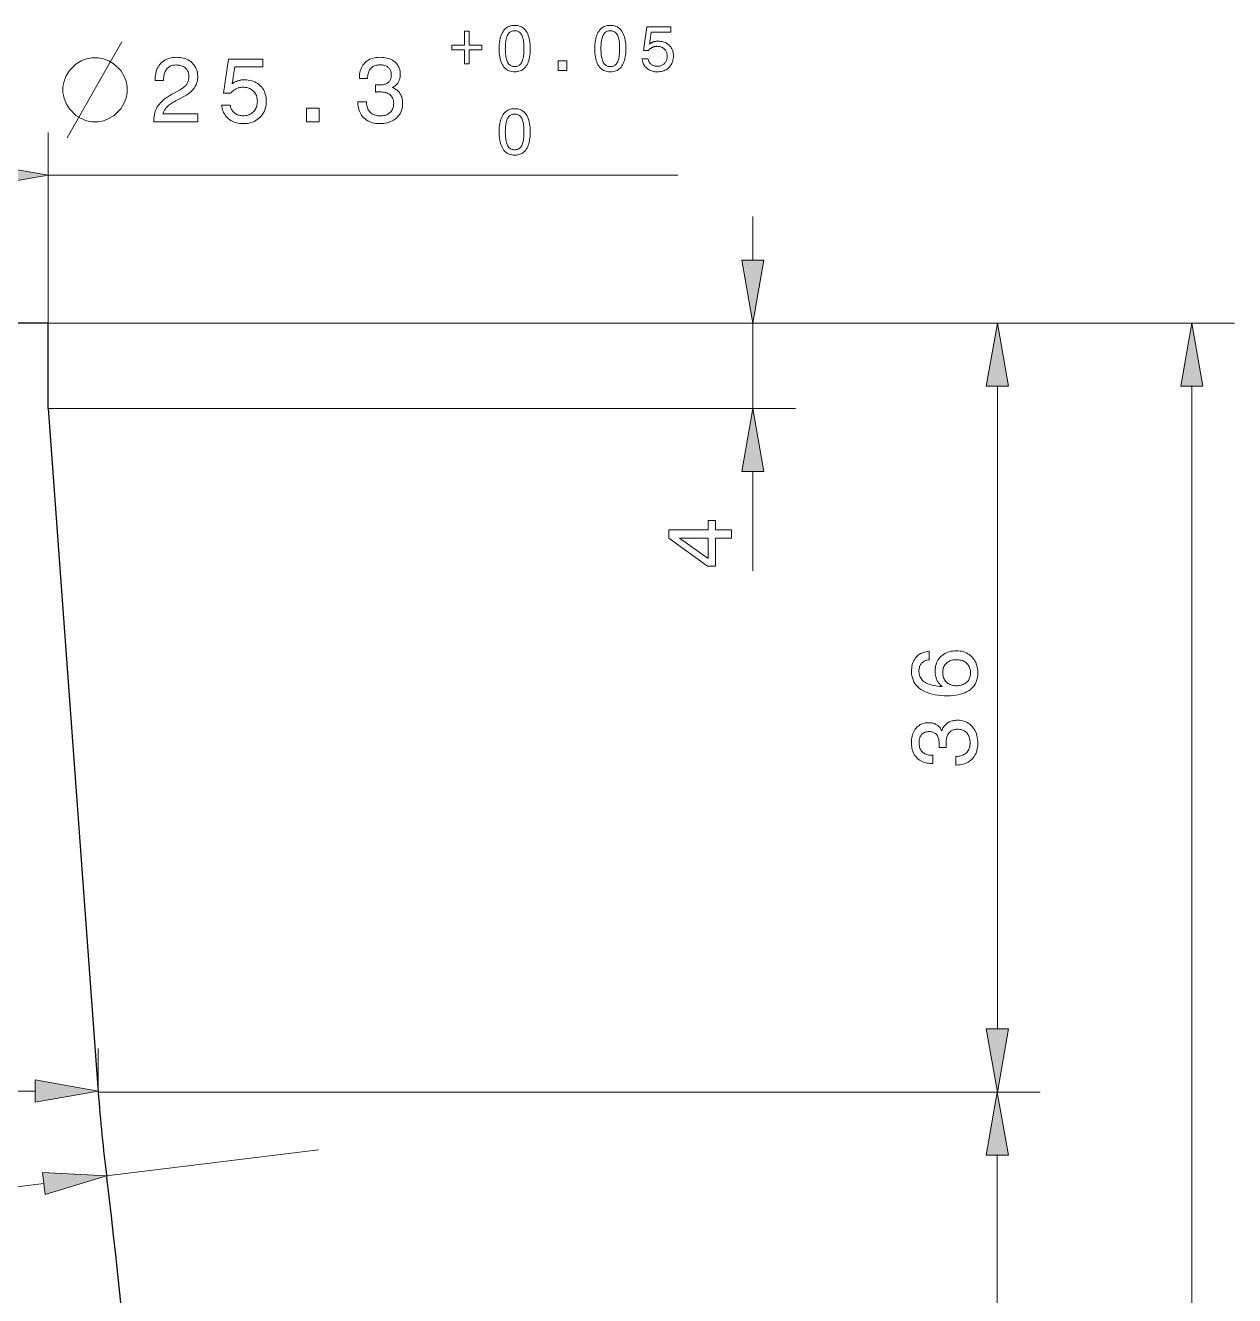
# Model space of a CAD drawing. Extents: x 0 to 297, y 0 to 420.
# Drawn here: x 157.2 to 213.8, y 284.3 to 343.8 of the extents above; entities that cross this region are included whole.
import ezdxf

# ---------------------------------------------------------------- set-up
doc = ezdxf.new("R2010")
doc.units = 0

msp = doc.modelspace()

# ---------------------------------------------------------------- linework, layer by layer
at = {"color": 7, "lineweight": 13, "ltscale": 0.223165}
msp.add_line((158.25, 329.858), (158.25, 338.785), dxfattribs=at)
at = {"color": 7, "lineweight": 13}
for p, q in [((158.25, 336.785), (187.725, 336.785)), ((158.25, 329.858), (204.69, 329.858)), ((158.25, 329.858), (193.245, 329.858)), ((158.25, 329.858), (213.797, 329.858)), ((202.69, 296.812), (202.69, 326.904)), ((211.797, 151.112), (211.797, 326.904)), ((158.25, 325.858), (193.245, 325.858)), ((133.555, 293.901), (157.646, 293.901)), ((160.6, 293.858), (204.685, 293.858)), ((160.6, 293.858), (204.69, 293.858)), ((202.685, 263.812), (202.685, 290.904))]:
    msp.add_line(p, q, dxfattribs=at)
at = {"color": 7, "lineweight": 13, "ltscale": 0.05114}
msp.add_line((191.245, 332.812), (191.245, 334.858), dxfattribs=at)
at = {"color": 7, "lineweight": 30}
for p, q in [((158.25, 329.858), (132.95, 329.858)), ((158.25, 325.858), (160.6, 293.858))]:
    msp.add_line(p, q, dxfattribs=at)
at = {"color": 7, "lineweight": 30, "ltscale": 0.1}
msp.add_line((158.25, 325.858), (158.25, 329.858), dxfattribs=at)
at = {"color": 7, "lineweight": 13, "ltscale": 0.1}
msp.add_line((191.245, 325.858), (191.245, 329.858), dxfattribs=at)
at = {"color": 7, "lineweight": 13, "ltscale": 0.116125}
msp.add_line((191.245, 318.259), (191.245, 322.904), dxfattribs=at)
at = {"color": 7, "lineweight": 13, "ltscale": 0.051085}
msp.add_line((160.6, 293.858), (160.6, 295.901), dxfattribs=at)
at = {"color": 7, "lineweight": 13, "ltscale": 0.25}
msp.add_line((170.911, 291.159), (160.986, 289.937), dxfattribs=at)
at = {"color": 7, "lineweight": 13, "ltscale": 0.301139}
msp.add_line((158.053, 289.576), (146.098, 288.103), dxfattribs=at)
at = {"color": 7, "lineweight": 13}
for points in [[(179.367, 342.709), (179.369, 342.813), (179.374, 342.912), (179.384, 343.006), (179.397, 343.094), (179.413, 343.178), (179.434, 343.256), (179.458, 343.33), (179.486, 343.398), (179.518, 343.462), (179.553, 343.52), (179.592, 343.573), (179.634, 343.62), (179.68, 343.662), (179.729, 343.698), (179.781, 343.728), (179.837, 343.753), (179.896, 343.773), (179.959, 343.787), (180.025, 343.795), (180.094, 343.798), (180.164, 343.795), (180.231, 343.787), (180.294, 343.773), (180.353, 343.754), (180.409, 343.729), (180.462, 343.699), (180.511, 343.663), (180.556, 343.621), (180.598, 343.574), (180.637, 343.522), (180.672, 343.464), (180.703, 343.401), (180.731, 343.333), (180.754, 343.259), (180.775, 343.181), (180.791, 343.097), (180.804, 343.008), (180.813, 342.913), (180.819, 342.814), (180.821, 342.709), (180.819, 342.604), (180.813, 342.505), (180.804, 342.411), (180.791, 342.322), (180.775, 342.238), (180.754, 342.16), (180.731, 342.087), (180.703, 342.019), (180.672, 341.956), (180.637, 341.899), (180.598, 341.846), (180.556, 341.8), (180.511, 341.759), (180.462, 341.723), (180.409, 341.693), (180.353, 341.668), (180.294, 341.649), (180.231, 341.635), (180.164, 341.627), (180.094, 341.624), (180.025, 341.627), (179.959, 341.635), (179.896, 341.649), (179.837, 341.668), (179.781, 341.693), (179.729, 341.723), (179.68, 341.759), (179.634, 341.801), (179.592, 341.848), (179.553, 341.9), (179.518, 341.958), (179.486, 342.021), (179.458, 342.089), (179.434, 342.162), (179.413, 342.24), (179.397, 342.324), (179.384, 342.412), (179.374, 342.506), (179.369, 342.605)], [(183.844, 342.709), (183.846, 342.813), (183.852, 342.912), (183.861, 343.006), (183.874, 343.094), (183.891, 343.178), (183.911, 343.256), (183.935, 343.33), (183.963, 343.398), (183.995, 343.462), (184.03, 343.52), (184.069, 343.573), (184.111, 343.62), (184.157, 343.662), (184.206, 343.698), (184.259, 343.728), (184.315, 343.753), (184.374, 343.773), (184.436, 343.787), (184.502, 343.795), (184.572, 343.798), (184.642, 343.795), (184.708, 343.787), (184.771, 343.773), (184.831, 343.754), (184.887, 343.729), (184.939, 343.699), (184.988, 343.663), (185.034, 343.621), (185.076, 343.574), (185.114, 343.522), (185.149, 343.464), (185.18, 343.401), (185.208, 343.333), (185.232, 343.259), (185.252, 343.181), (185.269, 343.097), (185.281, 343.008), (185.291, 342.913), (185.296, 342.814), (185.298, 342.709), (185.296, 342.604), (185.291, 342.505), (185.281, 342.411), (185.269, 342.322), (185.252, 342.238), (185.232, 342.16), (185.208, 342.087), (185.18, 342.019), (185.149, 341.956), (185.114, 341.899), (185.076, 341.846), (185.034, 341.8), (184.988, 341.759), (184.939, 341.723), (184.887, 341.693), (184.831, 341.668), (184.771, 341.649), (184.708, 341.635), (184.642, 341.627), (184.572, 341.624), (184.502, 341.627), (184.436, 341.635), (184.374, 341.649), (184.315, 341.668), (184.259, 341.693), (184.206, 341.723), (184.157, 341.759), (184.111, 341.801), (184.069, 341.848), (184.03, 341.9), (183.995, 341.958), (183.963, 342.021), (183.935, 342.089), (183.911, 342.162), (183.891, 342.24), (183.874, 342.324), (183.861, 342.412), (183.852, 342.506), (183.846, 342.605)], [(177.751, 343.522), (177.962, 343.522), (177.962, 342.867), (178.558, 342.867), (178.558, 342.657), (177.962, 342.657), (177.962, 342.002), (177.751, 342.002), (177.751, 342.657), (177.152, 342.657), (177.152, 342.867), (177.751, 342.867)], [(179.656, 342.709), (179.657, 342.624), (179.66, 342.545), (179.666, 342.469), (179.673, 342.399), (179.683, 342.333), (179.694, 342.272), (179.708, 342.215), (179.724, 342.163), (179.742, 342.116), (179.762, 342.073), (179.785, 342.035), (179.81, 342.001), (179.837, 341.971), (179.867, 341.945), (179.899, 341.922), (179.933, 341.904), (179.97, 341.89), (180.009, 341.88), (180.051, 341.874), (180.094, 341.872), (180.139, 341.874), (180.18, 341.88), (180.22, 341.89), (180.257, 341.904), (180.291, 341.922), (180.323, 341.944), (180.352, 341.97), (180.379, 342), (180.404, 342.033), (180.426, 342.071), (180.446, 342.114), (180.463, 342.161), (180.479, 342.212), (180.492, 342.269), (180.504, 342.33), (180.513, 342.396), (180.52, 342.467), (180.526, 342.543), (180.529, 342.624), (180.53, 342.709), (180.529, 342.794), (180.526, 342.875), (180.52, 342.951), (180.513, 343.022), (180.504, 343.088), (180.492, 343.15), (180.479, 343.207), (180.463, 343.258), (180.446, 343.306), (180.426, 343.348), (180.404, 343.386), (180.379, 343.42), (180.352, 343.449), (180.323, 343.475), (180.291, 343.497), (180.257, 343.515), (180.22, 343.529), (180.18, 343.539), (180.139, 343.545), (180.094, 343.547), (180.051, 343.545), (180.009, 343.539), (179.97, 343.529), (179.933, 343.515), (179.899, 343.497), (179.867, 343.475), (179.837, 343.448), (179.81, 343.418), (179.785, 343.384), (179.762, 343.346), (179.742, 343.303), (179.724, 343.256), (179.708, 343.204), (179.694, 343.147), (179.683, 343.086), (179.673, 343.02), (179.666, 342.949), (179.66, 342.874), (179.657, 342.794)], [(184.134, 342.709), (184.135, 342.624), (184.138, 342.545), (184.143, 342.469), (184.151, 342.399), (184.16, 342.333), (184.172, 342.272), (184.186, 342.215), (184.202, 342.163), (184.22, 342.116), (184.24, 342.073), (184.262, 342.035), (184.287, 342.001), (184.314, 341.971), (184.344, 341.945), (184.376, 341.922), (184.41, 341.904), (184.447, 341.89), (184.486, 341.88), (184.528, 341.874), (184.572, 341.872), (184.616, 341.874), (184.658, 341.88), (184.697, 341.89), (184.734, 341.904), (184.768, 341.922), (184.8, 341.944), (184.83, 341.97), (184.857, 342), (184.881, 342.033), (184.903, 342.071), (184.923, 342.114), (184.941, 342.161), (184.956, 342.212), (184.97, 342.269), (184.981, 342.33), (184.991, 342.396), (184.998, 342.467), (185.003, 342.543), (185.006, 342.624), (185.007, 342.709), (185.006, 342.794), (185.003, 342.875), (184.998, 342.951), (184.991, 343.022), (184.981, 343.088), (184.97, 343.15), (184.956, 343.207), (184.941, 343.258), (184.923, 343.306), (184.903, 343.348), (184.881, 343.386), (184.857, 343.42), (184.83, 343.449), (184.8, 343.475), (184.768, 343.497), (184.734, 343.515), (184.697, 343.529), (184.658, 343.539), (184.616, 343.545), (184.572, 343.547), (184.528, 343.545), (184.486, 343.539), (184.447, 343.529), (184.41, 343.515), (184.376, 343.497), (184.344, 343.475), (184.314, 343.448), (184.287, 343.418), (184.262, 343.384), (184.24, 343.346), (184.22, 343.303), (184.202, 343.256), (184.186, 343.204), (184.172, 343.147), (184.16, 343.086), (184.151, 343.02), (184.143, 342.949), (184.138, 342.874), (184.135, 342.794)], [(186.062, 342.232), (186.343, 342.232), (186.349, 342.2), (186.356, 342.169), (186.366, 342.14), (186.377, 342.113), (186.389, 342.086), (186.404, 342.061), (186.42, 342.038), (186.438, 342.016), (186.458, 341.995), (186.479, 341.976), (186.502, 341.959), (186.526, 341.943), (186.552, 341.929), (186.578, 341.917), (186.606, 341.907), (186.635, 341.899), (186.665, 341.892), (186.697, 341.888), (186.729, 341.885), (186.763, 341.884), (186.805, 341.885), (186.845, 341.889), (186.883, 341.895), (186.919, 341.904), (186.954, 341.916), (186.987, 341.93), (187.018, 341.947), (187.048, 341.966), (187.076, 341.988), (187.103, 342.012), (187.127, 342.039), (187.149, 342.067), (187.168, 342.097), (187.185, 342.128), (187.199, 342.161), (187.211, 342.196), (187.22, 342.232), (187.226, 342.27), (187.23, 342.309), (187.231, 342.35), (187.23, 342.392), (187.226, 342.432), (187.22, 342.471), (187.211, 342.507), (187.2, 342.542), (187.186, 342.576), (187.169, 342.607), (187.15, 342.637), (187.128, 342.665), (187.104, 342.691), (187.078, 342.715), (187.05, 342.737), (187.02, 342.756), (186.989, 342.772), (186.956, 342.786), (186.921, 342.798), (186.884, 342.807), (186.846, 342.813), (186.805, 342.817), (186.763, 342.818), (186.739, 342.818), (186.715, 342.816), (186.692, 342.814), (186.669, 342.81), (186.646, 342.806), (186.624, 342.8), (186.602, 342.794), (186.581, 342.787), (186.56, 342.779), (186.54, 342.769), (186.52, 342.759), (186.5, 342.748), (186.482, 342.736), (186.463, 342.723), (186.445, 342.709), (186.428, 342.694), (186.411, 342.678), (186.395, 342.661), (186.379, 342.643), (186.363, 342.625), (186.123, 342.625), (186.288, 343.737), (187.41, 343.737), (187.41, 343.489), (186.49, 343.489), (186.406, 342.924), (186.422, 342.937), (186.437, 342.95), (186.454, 342.961), (186.471, 342.972), (186.488, 342.983), (186.506, 342.993), (186.525, 343.002), (186.544, 343.01), (186.564, 343.018), (186.584, 343.025), (186.605, 343.032), (186.626, 343.038), (186.647, 343.043), (186.669, 343.048), (186.691, 343.051), (186.714, 343.055), (186.737, 343.057), (186.76, 343.059), (186.784, 343.06), (186.808, 343.06), (186.871, 343.058), (186.932, 343.052), (186.99, 343.043), (187.046, 343.029), (187.099, 343.012), (187.15, 342.991), (187.198, 342.966), (187.244, 342.937), (187.287, 342.905), (187.328, 342.868), (187.365, 342.829), (187.399, 342.787), (187.428, 342.742), (187.454, 342.696), (187.476, 342.646), (187.493, 342.595), (187.507, 342.541), (187.517, 342.485), (187.523, 342.426), (187.525, 342.365), (187.523, 342.3), (187.517, 342.238), (187.506, 342.178), (187.492, 342.121), (187.473, 342.066), (187.45, 342.013), (187.423, 341.964), (187.391, 341.916), (187.356, 341.872), (187.316, 341.829), (187.273, 341.79), (187.228, 341.755), (187.179, 341.725), (187.129, 341.698), (187.076, 341.675), (187.02, 341.657), (186.962, 341.643), (186.901, 341.632), (186.838, 341.626), (186.772, 341.624), (186.714, 341.626), (186.658, 341.631), (186.603, 341.639), (186.551, 341.651), (186.501, 341.666), (186.453, 341.684), (186.407, 341.706), (186.362, 341.731), (186.32, 341.76), (186.28, 341.792), (186.243, 341.826), (186.209, 341.863), (186.178, 341.902), (186.151, 341.943), (186.128, 341.986), (186.108, 342.031), (186.091, 342.078), (186.078, 342.127), (186.069, 342.179)], [(160.599, 342.285), (160.299, 342.285), (160.049, 342.235), (159.799, 342.135), (159.549, 341.985), (159.249, 341.685), (159.099, 341.435), (158.999, 341.185), (158.949, 340.935), (158.949, 340.635), (158.999, 340.385), (159.099, 340.135), (159.249, 339.885), (159.549, 339.585), (159.799, 339.435), (160.049, 339.335), (160.299, 339.285), (160.599, 339.285), (160.849, 339.335), (161.099, 339.435), (161.349, 339.585), (161.649, 339.885), (161.799, 340.135), (161.899, 340.385), (161.949, 340.635), (161.949, 340.935), (161.899, 341.185), (161.799, 341.435), (161.649, 341.685), (161.349, 341.985), (161.099, 342.135), (160.849, 342.235)], [(163.196, 339.285), (163.196, 339.297), (163.198, 339.385), (163.204, 339.469), (163.214, 339.551), (163.229, 339.63), (163.247, 339.705), (163.27, 339.778), (163.297, 339.848), (163.328, 339.915), (163.363, 339.979), (163.402, 340.04), (163.447, 340.1), (163.498, 340.16), (163.556, 340.219), (163.621, 340.278), (163.692, 340.337), (163.77, 340.397), (163.855, 340.455), (163.946, 340.514), (164.044, 340.573), (164.149, 340.632), (164.404, 340.771), (164.448, 340.796), (164.491, 340.822), (164.53, 340.848), (164.568, 340.875), (164.602, 340.903), (164.635, 340.931), (164.664, 340.96), (164.692, 340.99), (164.716, 341.02), (164.739, 341.05), (164.759, 341.082), (164.777, 341.114), (164.793, 341.148), (164.806, 341.183), (164.818, 341.219), (164.827, 341.256), (164.835, 341.294), (164.84, 341.333), (164.843, 341.373), (164.844, 341.414), (164.843, 341.461), (164.838, 341.506), (164.83, 341.549), (164.818, 341.59), (164.803, 341.629), (164.785, 341.667), (164.764, 341.703), (164.74, 341.736), (164.712, 341.768), (164.681, 341.799), (164.647, 341.827), (164.611, 341.851), (164.573, 341.873), (164.532, 341.892), (164.49, 341.909), (164.445, 341.922), (164.398, 341.932), (164.349, 341.939), (164.297, 341.944), (164.243, 341.945), (164.19, 341.943), (164.139, 341.938), (164.091, 341.929), (164.044, 341.916), (164, 341.899), (163.958, 341.878), (163.919, 341.854), (163.882, 341.826), (163.847, 341.795), (163.814, 341.76), (163.785, 341.721), (163.758, 341.68), (163.734, 341.636), (163.714, 341.589), (163.697, 341.539), (163.682, 341.487), (163.671, 341.432), (163.664, 341.374), (163.659, 341.313), (163.657, 341.25), (163.657, 341.214), (163.265, 341.214), (163.265, 341.275), (163.268, 341.368), (163.276, 341.457), (163.289, 341.542), (163.308, 341.623), (163.333, 341.7), (163.362, 341.773), (163.397, 341.842), (163.438, 341.908), (163.484, 341.969), (163.535, 342.026), (163.591, 342.079), (163.651, 342.126), (163.714, 342.168), (163.782, 342.204), (163.853, 342.234), (163.928, 342.259), (164.007, 342.279), (164.09, 342.293), (164.176, 342.301), (164.267, 342.304), (164.353, 342.301), (164.437, 342.294), (164.517, 342.281), (164.594, 342.264), (164.667, 342.242), (164.737, 342.215), (164.803, 342.183), (164.866, 342.146), (164.926, 342.104), (164.982, 342.057), (165.034, 342.006), (165.081, 341.952), (165.122, 341.895), (165.157, 341.835), (165.187, 341.772), (165.212, 341.706), (165.231, 341.636), (165.244, 341.564), (165.253, 341.488), (165.255, 341.41), (165.254, 341.349), (165.249, 341.289), (165.241, 341.231), (165.23, 341.174), (165.215, 341.119), (165.198, 341.066), (165.177, 341.014), (165.153, 340.963), (165.126, 340.914), (165.095, 340.867), (165.061, 340.821), (165.024, 340.776), (164.984, 340.733), (164.94, 340.69), (164.893, 340.649), (164.842, 340.61), (164.788, 340.571), (164.731, 340.534), (164.67, 340.498), (164.606, 340.463), (164.353, 340.335), (164.283, 340.297), (164.217, 340.261), (164.155, 340.225), (164.097, 340.19), (164.043, 340.156), (163.994, 340.122), (163.948, 340.089), (163.906, 340.057), (163.869, 340.026), (163.835, 339.995), (163.805, 339.964), (163.777, 339.933), (163.751, 339.901), (163.727, 339.868), (163.705, 339.834), (163.685, 339.8), (163.668, 339.765), (163.652, 339.729), (163.639, 339.693), (163.628, 339.656), (165.255, 339.656), (165.255, 339.285)], [(166.377, 340.067), (166.777, 340.067), (166.786, 340.021), (166.797, 339.977), (166.81, 339.936), (166.826, 339.896), (166.844, 339.858), (166.865, 339.823), (166.888, 339.789), (166.914, 339.758), (166.942, 339.728), (166.972, 339.701), (167.005, 339.676), (167.04, 339.654), (167.076, 339.634), (167.114, 339.617), (167.154, 339.602), (167.195, 339.59), (167.238, 339.581), (167.283, 339.575), (167.33, 339.571), (167.378, 339.569), (167.437, 339.571), (167.494, 339.577), (167.549, 339.586), (167.601, 339.599), (167.65, 339.615), (167.698, 339.635), (167.743, 339.659), (167.785, 339.687), (167.825, 339.718), (167.863, 339.753), (167.898, 339.79), (167.929, 339.831), (167.957, 339.873), (167.981, 339.918), (168.001, 339.965), (168.017, 340.014), (168.03, 340.066), (168.039, 340.12), (168.045, 340.177), (168.047, 340.235), (168.045, 340.295), (168.039, 340.353), (168.03, 340.408), (168.018, 340.46), (168.001, 340.51), (167.981, 340.557), (167.958, 340.602), (167.931, 340.645), (167.9, 340.685), (167.865, 340.722), (167.828, 340.757), (167.788, 340.788), (167.745, 340.815), (167.7, 340.838), (167.653, 340.858), (167.603, 340.875), (167.551, 340.887), (167.496, 340.896), (167.438, 340.902), (167.378, 340.904), (167.344, 340.903), (167.31, 340.901), (167.276, 340.897), (167.243, 340.893), (167.211, 340.886), (167.179, 340.879), (167.148, 340.87), (167.118, 340.859), (167.088, 340.847), (167.059, 340.834), (167.03, 340.82), (167.003, 340.804), (166.976, 340.786), (166.949, 340.768), (166.924, 340.748), (166.899, 340.726), (166.875, 340.704), (166.851, 340.68), (166.829, 340.654), (166.807, 340.628), (166.463, 340.628), (166.699, 342.217), (168.302, 342.217), (168.302, 341.863), (166.988, 341.863), (166.868, 341.056), (166.89, 341.074), (166.913, 341.092), (166.936, 341.108), (166.96, 341.124), (166.985, 341.139), (167.011, 341.153), (167.038, 341.166), (167.065, 341.178), (167.093, 341.19), (167.122, 341.2), (167.152, 341.209), (167.182, 341.218), (167.212, 341.225), (167.244, 341.232), (167.275, 341.237), (167.307, 341.242), (167.34, 341.245), (167.373, 341.248), (167.407, 341.249), (167.442, 341.25), (167.532, 341.247), (167.619, 341.239), (167.702, 341.225), (167.782, 341.206), (167.858, 341.181), (167.931, 341.151), (168, 341.115), (168.065, 341.074), (168.127, 341.027), (168.185, 340.975), (168.238, 340.919), (168.286, 340.859), (168.328, 340.796), (168.365, 340.729), (168.396, 340.659), (168.421, 340.585), (168.441, 340.508), (168.455, 340.428), (168.463, 340.344), (168.466, 340.257), (168.463, 340.164), (168.454, 340.075), (168.439, 339.989), (168.418, 339.907), (168.392, 339.829), (168.359, 339.754), (168.32, 339.683), (168.275, 339.616), (168.225, 339.552), (168.168, 339.491), (168.106, 339.436), (168.041, 339.386), (167.973, 339.342), (167.9, 339.304), (167.824, 339.271), (167.745, 339.245), (167.662, 339.225), (167.575, 339.21), (167.485, 339.201), (167.391, 339.198), (167.308, 339.201), (167.227, 339.208), (167.15, 339.22), (167.075, 339.236), (167.003, 339.258), (166.934, 339.284), (166.868, 339.315), (166.805, 339.351), (166.745, 339.392), (166.688, 339.437), (166.634, 339.487), (166.586, 339.539), (166.543, 339.595), (166.504, 339.653), (166.47, 339.714), (166.442, 339.779), (166.418, 339.846), (166.399, 339.917), (166.386, 339.99)], [(172.754, 340.225), (173.153, 340.225), (173.156, 340.163), (173.162, 340.104), (173.171, 340.048), (173.184, 339.995), (173.199, 339.944), (173.218, 339.897), (173.241, 339.852), (173.266, 339.81), (173.295, 339.771), (173.327, 339.735), (173.362, 339.702), (173.399, 339.672), (173.439, 339.646), (173.482, 339.623), (173.528, 339.604), (173.576, 339.589), (173.627, 339.576), (173.681, 339.568), (173.737, 339.563), (173.796, 339.561), (173.854, 339.562), (173.909, 339.567), (173.962, 339.575), (174.012, 339.586), (174.06, 339.6), (174.105, 339.618), (174.147, 339.638), (174.188, 339.662), (174.225, 339.689), (174.261, 339.719), (174.293, 339.752), (174.322, 339.787), (174.347, 339.824), (174.369, 339.864), (174.388, 339.907), (174.403, 339.951), (174.415, 339.998), (174.424, 340.047), (174.429, 340.099), (174.43, 340.153), (174.429, 340.202), (174.424, 340.249), (174.415, 340.294), (174.404, 340.336), (174.388, 340.376), (174.37, 340.414), (174.348, 340.45), (174.323, 340.484), (174.295, 340.515), (174.263, 340.544), (174.228, 340.571), (174.19, 340.595), (174.15, 340.616), (174.107, 340.634), (174.061, 340.649), (174.013, 340.662), (173.961, 340.672), (173.908, 340.679), (173.851, 340.683), (173.792, 340.685), (173.783, 340.684), (173.774, 340.684), (173.766, 340.684), (173.757, 340.684), (173.748, 340.684), (173.739, 340.684), (173.73, 340.683), (173.721, 340.683), (173.712, 340.683), (173.703, 340.682), (173.693, 340.682), (173.683, 340.681), (173.673, 340.681), (173.661, 340.68), (173.649, 340.68), (173.637, 340.679), (173.624, 340.678), (173.61, 340.678), (173.596, 340.677), (173.581, 340.676), (173.581, 341.015), (173.59, 341.015), (173.599, 341.015), (173.608, 341.014), (173.617, 341.014), (173.626, 341.014), (173.635, 341.013), (173.644, 341.013), (173.652, 341.013), (173.661, 341.013), (173.669, 341.012), (173.678, 341.012), (173.686, 341.012), (173.694, 341.012), (173.702, 341.012), (173.71, 341.012), (173.718, 341.011), (173.725, 341.011), (173.733, 341.011), (173.74, 341.011), (173.747, 341.011), (173.804, 341.012), (173.858, 341.016), (173.908, 341.022), (173.956, 341.03), (174.001, 341.04), (174.042, 341.053), (174.081, 341.068), (174.116, 341.085), (174.149, 341.104), (174.178, 341.126), (174.205, 341.15), (174.229, 341.177), (174.25, 341.206), (174.268, 341.237), (174.284, 341.271), (174.296, 341.308), (174.306, 341.346), (174.313, 341.388), (174.317, 341.431), (174.319, 341.477), (174.317, 341.522), (174.313, 341.564), (174.306, 341.604), (174.297, 341.642), (174.285, 341.679), (174.27, 341.712), (174.252, 341.744), (174.232, 341.774), (174.208, 341.802), (174.183, 341.827), (174.154, 341.85), (174.123, 341.871), (174.09, 341.89), (174.055, 341.905), (174.017, 341.919), (173.977, 341.93), (173.934, 341.938), (173.889, 341.945), (173.841, 341.948), (173.792, 341.949), (173.736, 341.948), (173.682, 341.943), (173.632, 341.935), (173.584, 341.923), (173.539, 341.909), (173.497, 341.891), (173.458, 341.87), (173.421, 341.846), (173.387, 341.818), (173.356, 341.787), (173.328, 341.753), (173.303, 341.716), (173.28, 341.676), (173.261, 341.633), (173.245, 341.587), (173.231, 341.538), (173.221, 341.485), (173.214, 341.43), (173.209, 341.372), (173.208, 341.311), (172.824, 341.311), (172.824, 341.34), (172.826, 341.426), (172.834, 341.509), (172.847, 341.588), (172.865, 341.664), (172.888, 341.736), (172.916, 341.804), (172.949, 341.869), (172.988, 341.93), (173.031, 341.988), (173.08, 342.042), (173.133, 342.092), (173.19, 342.136), (173.25, 342.176), (173.313, 342.21), (173.381, 342.238), (173.452, 342.262), (173.526, 342.28), (173.604, 342.293), (173.685, 342.301), (173.77, 342.304), (173.86, 342.301), (173.946, 342.295), (174.028, 342.284), (174.105, 342.27), (174.178, 342.25), (174.248, 342.227), (174.313, 342.199), (174.374, 342.167), (174.43, 342.131), (174.483, 342.091), (174.531, 342.046), (174.574, 341.999), (174.612, 341.948), (174.645, 341.893), (174.673, 341.836), (174.696, 341.774), (174.713, 341.71), (174.726, 341.642), (174.733, 341.571), (174.736, 341.496), (174.735, 341.453), (174.732, 341.412), (174.727, 341.372), (174.721, 341.333), (174.712, 341.295), (174.701, 341.258), (174.689, 341.223), (174.675, 341.189), (174.658, 341.157), (174.64, 341.125), (174.62, 341.095), (174.598, 341.066), (174.574, 341.039), (174.549, 341.014), (174.521, 340.99), (174.492, 340.967), (174.461, 340.946), (174.428, 340.926), (174.393, 340.908), (174.357, 340.891), (174.404, 340.872), (174.449, 340.852), (174.491, 340.829), (174.532, 340.804), (174.57, 340.778), (174.605, 340.749), (174.639, 340.719), (174.67, 340.686), (174.698, 340.651), (174.724, 340.615), (174.748, 340.577), (174.77, 340.536), (174.788, 340.495), (174.805, 340.451), (174.818, 340.406), (174.83, 340.359), (174.839, 340.31), (174.845, 340.259), (174.849, 340.207), (174.85, 340.153), (174.847, 340.068), (174.838, 339.987), (174.823, 339.909), (174.803, 339.835), (174.776, 339.764), (174.744, 339.696), (174.705, 339.632), (174.661, 339.571), (174.611, 339.514), (174.555, 339.46), (174.494, 339.41), (174.429, 339.366), (174.36, 339.326), (174.288, 339.292), (174.211, 339.264), (174.131, 339.24), (174.046, 339.222), (173.958, 339.209), (173.866, 339.201), (173.77, 339.198), (173.68, 339.201), (173.592, 339.209), (173.509, 339.223), (173.429, 339.242), (173.354, 339.266), (173.281, 339.296), (173.213, 339.331), (173.148, 339.372), (173.088, 339.418), (173.03, 339.47), (172.978, 339.526), (172.931, 339.586), (172.89, 339.65), (172.854, 339.717), (172.823, 339.787), (172.798, 339.862), (172.779, 339.94), (172.765, 340.021), (172.757, 340.107), (172.754, 340.195)], [(182.125, 341.685), (182.125, 342.135), (182.543, 342.135), (182.543, 341.685)], [(170.347, 339.285), (170.347, 339.928), (170.943, 339.928), (170.943, 339.285)], [(179.367, 338.809), (179.369, 338.913), (179.374, 339.012), (179.384, 339.106), (179.397, 339.194), (179.413, 339.278), (179.434, 339.356), (179.458, 339.43), (179.486, 339.498), (179.518, 339.562), (179.553, 339.62), (179.592, 339.673), (179.634, 339.72), (179.68, 339.762), (179.729, 339.798), (179.781, 339.828), (179.837, 339.853), (179.896, 339.873), (179.959, 339.887), (180.025, 339.895), (180.094, 339.898), (180.164, 339.895), (180.231, 339.887), (180.294, 339.873), (180.353, 339.854), (180.409, 339.829), (180.462, 339.799), (180.511, 339.763), (180.556, 339.721), (180.598, 339.674), (180.637, 339.622), (180.672, 339.564), (180.703, 339.501), (180.731, 339.433), (180.754, 339.359), (180.775, 339.281), (180.791, 339.197), (180.804, 339.108), (180.813, 339.013), (180.819, 338.914), (180.821, 338.809), (180.819, 338.704), (180.813, 338.605), (180.804, 338.511), (180.791, 338.422), (180.775, 338.338), (180.754, 338.26), (180.731, 338.187), (180.703, 338.119), (180.672, 338.056), (180.637, 337.999), (180.598, 337.946), (180.556, 337.9), (180.511, 337.859), (180.462, 337.823), (180.409, 337.793), (180.353, 337.768), (180.294, 337.749), (180.231, 337.735), (180.164, 337.727), (180.094, 337.724), (180.025, 337.727), (179.959, 337.735), (179.896, 337.749), (179.837, 337.768), (179.781, 337.793), (179.729, 337.823), (179.68, 337.859), (179.634, 337.901), (179.592, 337.948), (179.553, 338), (179.518, 338.058), (179.486, 338.121), (179.458, 338.189), (179.434, 338.262), (179.413, 338.34), (179.397, 338.424), (179.384, 338.512), (179.374, 338.606), (179.369, 338.705)], [(179.656, 338.809), (179.657, 338.724), (179.66, 338.645), (179.666, 338.569), (179.673, 338.499), (179.683, 338.433), (179.694, 338.372), (179.708, 338.315), (179.724, 338.263), (179.742, 338.216), (179.762, 338.173), (179.785, 338.135), (179.81, 338.101), (179.837, 338.071), (179.867, 338.045), (179.899, 338.022), (179.933, 338.004), (179.97, 337.99), (180.009, 337.98), (180.051, 337.974), (180.094, 337.972), (180.139, 337.974), (180.18, 337.98), (180.22, 337.99), (180.257, 338.004), (180.291, 338.022), (180.323, 338.044), (180.352, 338.07), (180.379, 338.1), (180.404, 338.133), (180.426, 338.171), (180.446, 338.214), (180.463, 338.261), (180.479, 338.312), (180.492, 338.369), (180.504, 338.43), (180.513, 338.496), (180.52, 338.567), (180.526, 338.643), (180.529, 338.724), (180.53, 338.809), (180.529, 338.894), (180.526, 338.975), (180.52, 339.051), (180.513, 339.122), (180.504, 339.188), (180.492, 339.25), (180.479, 339.307), (180.463, 339.358), (180.446, 339.406), (180.426, 339.448), (180.404, 339.486), (180.379, 339.52), (180.352, 339.549), (180.323, 339.575), (180.291, 339.597), (180.257, 339.615), (180.22, 339.629), (180.18, 339.639), (180.139, 339.645), (180.094, 339.647), (180.051, 339.645), (180.009, 339.639), (179.97, 339.629), (179.933, 339.615), (179.899, 339.597), (179.867, 339.575), (179.837, 339.548), (179.81, 339.518), (179.785, 339.484), (179.762, 339.446), (179.742, 339.403), (179.724, 339.356), (179.708, 339.304), (179.694, 339.247), (179.683, 339.186), (179.673, 339.12), (179.666, 339.049), (179.66, 338.974), (179.657, 338.894)], [(155.296, 336.264), (158.25, 336.785), (155.296, 337.306)], [(190.724, 332.812), (191.245, 329.858), (191.766, 332.812)], [(203.211, 326.904), (202.69, 329.858), (202.169, 326.904)], [(212.318, 326.904), (211.797, 329.858), (211.276, 326.904)], [(191.766, 322.904), (191.245, 325.858), (190.724, 322.904)], [(190.245, 319.795), (189.503, 319.795), (189.503, 318.478), (189.123, 318.478), (187.312, 319.791), (187.312, 320.183), (189.157, 320.183), (189.157, 320.611), (189.503, 320.611), (189.503, 320.183), (190.245, 320.183)], [(189.157, 318.84), (189.157, 319.795), (187.814, 319.795)], [(199.501, 314.493), (199.501, 314.096), (199.456, 314.091), (199.412, 314.082), (199.371, 314.072), (199.332, 314.059), (199.295, 314.044), (199.261, 314.027), (199.228, 314.007), (199.198, 313.985), (199.17, 313.961), (199.144, 313.934), (199.121, 313.905), (199.1, 313.874), (199.081, 313.841), (199.065, 313.806), (199.052, 313.769), (199.041, 313.73), (199.032, 313.689), (199.026, 313.645), (199.022, 313.6), (199.021, 313.552), (199.024, 313.488), (199.032, 313.427), (199.045, 313.369), (199.064, 313.314), (199.088, 313.262), (199.118, 313.213), (199.153, 313.167), (199.194, 313.125), (199.239, 313.085), (199.291, 313.049), (199.347, 313.015), (199.41, 312.984), (199.478, 312.957), (199.551, 312.932), (199.63, 312.91), (199.715, 312.891), (199.805, 312.875), (199.901, 312.862), (200.002, 312.851), (200.109, 312.844), (200.077, 312.87), (200.047, 312.897), (200.018, 312.925), (199.991, 312.954), (199.966, 312.984), (199.942, 313.016), (199.92, 313.048), (199.899, 313.082), (199.88, 313.117), (199.862, 313.153), (199.846, 313.19), (199.832, 313.228), (199.819, 313.266), (199.808, 313.306), (199.799, 313.346), (199.791, 313.387), (199.785, 313.429), (199.781, 313.472), (199.779, 313.516), (199.778, 313.561), (199.78, 313.644), (199.789, 313.725), (199.802, 313.802), (199.821, 313.876), (199.846, 313.947), (199.876, 314.014), (199.911, 314.079), (199.952, 314.14), (199.999, 314.198), (200.051, 314.252), (200.107, 314.303), (200.167, 314.348), (200.23, 314.388), (200.297, 314.422), (200.367, 314.452), (200.441, 314.475), (200.518, 314.494), (200.599, 314.507), (200.683, 314.515), (200.771, 314.518), (200.858, 314.515), (200.943, 314.507), (201.024, 314.493), (201.101, 314.473), (201.176, 314.448), (201.247, 314.417), (201.314, 314.38), (201.378, 314.338), (201.439, 314.29), (201.497, 314.237), (201.55, 314.178), (201.598, 314.117), (201.639, 314.052), (201.676, 313.984), (201.706, 313.912), (201.732, 313.836), (201.751, 313.757), (201.765, 313.675), (201.773, 313.589), (201.776, 313.5), (201.773, 313.397), (201.762, 313.299), (201.743, 313.206), (201.718, 313.118), (201.685, 313.034), (201.645, 312.956), (201.598, 312.883), (201.543, 312.814), (201.481, 312.751), (201.412, 312.692), (201.335, 312.639), (201.253, 312.591), (201.164, 312.549), (201.068, 312.513), (200.966, 312.482), (200.858, 312.457), (200.743, 312.437), (200.622, 312.423), (200.494, 312.415), (200.36, 312.412), (200.202, 312.415), (200.052, 312.424), (199.909, 312.439), (199.773, 312.46), (199.645, 312.486), (199.524, 312.519), (199.41, 312.558), (199.304, 312.603), (199.204, 312.653), (199.113, 312.71), (199.029, 312.772), (198.954, 312.839), (198.887, 312.911), (198.83, 312.987), (198.781, 313.068), (198.742, 313.154), (198.711, 313.245), (198.689, 313.341), (198.675, 313.441), (198.671, 313.546), (198.673, 313.63), (198.68, 313.71), (198.69, 313.787), (198.706, 313.86), (198.725, 313.929), (198.749, 313.995), (198.777, 314.057), (198.81, 314.115), (198.847, 314.17), (198.888, 314.222), (198.933, 314.269), (198.982, 314.312), (199.034, 314.35), (199.09, 314.384), (199.15, 314.413), (199.213, 314.438), (199.28, 314.459), (199.35, 314.474), (199.424, 314.486)], [(200.775, 314.101), (200.717, 314.099), (200.662, 314.094), (200.61, 314.086), (200.559, 314.075), (200.511, 314.06), (200.466, 314.042), (200.422, 314.021), (200.382, 313.997), (200.343, 313.969), (200.307, 313.938), (200.274, 313.905), (200.244, 313.869), (200.218, 313.832), (200.195, 313.792), (200.176, 313.751), (200.16, 313.707), (200.148, 313.661), (200.139, 313.614), (200.134, 313.564), (200.132, 313.512), (200.134, 313.455), (200.139, 313.399), (200.147, 313.347), (200.16, 313.297), (200.175, 313.249), (200.194, 313.204), (200.217, 313.162), (200.242, 313.122), (200.272, 313.084), (200.305, 313.05), (200.341, 313.018), (200.379, 312.989), (200.42, 312.964), (200.464, 312.942), (200.51, 312.924), (200.558, 312.909), (200.61, 312.897), (200.664, 312.889), (200.72, 312.884), (200.779, 312.882), (200.838, 312.884), (200.895, 312.889), (200.949, 312.897), (201, 312.908), (201.049, 312.923), (201.096, 312.942), (201.14, 312.963), (201.182, 312.988), (201.221, 313.016), (201.258, 313.047), (201.291, 313.082), (201.321, 313.118), (201.348, 313.157), (201.371, 313.199), (201.39, 313.242), (201.406, 313.288), (201.419, 313.337), (201.428, 313.387), (201.433, 313.44), (201.435, 313.495), (201.433, 313.548), (201.427, 313.599), (201.418, 313.648), (201.406, 313.695), (201.389, 313.74), (201.369, 313.783), (201.345, 313.823), (201.318, 313.862), (201.287, 313.898), (201.252, 313.933), (201.215, 313.965), (201.175, 313.993), (201.133, 314.018), (201.088, 314.04), (201.042, 314.059), (200.993, 314.074), (200.942, 314.085), (200.888, 314.094), (200.833, 314.099)], [(200.75, 309.169), (200.75, 309.568), (200.811, 309.571), (200.87, 309.577), (200.926, 309.586), (200.98, 309.599), (201.03, 309.615), (201.078, 309.634), (201.123, 309.656), (201.164, 309.681), (201.204, 309.71), (201.24, 309.742), (201.273, 309.777), (201.302, 309.814), (201.328, 309.854), (201.351, 309.897), (201.37, 309.943), (201.386, 309.991), (201.398, 310.042), (201.407, 310.096), (201.412, 310.152), (201.414, 310.211), (201.412, 310.269), (201.407, 310.324), (201.399, 310.377), (201.388, 310.427), (201.374, 310.475), (201.357, 310.52), (201.336, 310.563), (201.312, 310.603), (201.286, 310.641), (201.256, 310.676), (201.223, 310.708), (201.188, 310.737), (201.15, 310.762), (201.11, 310.784), (201.068, 310.803), (201.023, 310.818), (200.976, 310.83), (200.927, 310.839), (200.875, 310.844), (200.821, 310.845), (200.772, 310.844), (200.725, 310.839), (200.681, 310.83), (200.638, 310.819), (200.598, 310.804), (200.56, 310.785), (200.524, 310.763), (200.491, 310.738), (200.459, 310.71), (200.43, 310.678), (200.404, 310.643), (200.38, 310.605), (200.359, 310.565), (200.34, 310.522), (200.325, 310.476), (200.312, 310.428), (200.303, 310.377), (200.296, 310.323), (200.291, 310.266), (200.29, 310.207), (200.29, 310.198), (200.29, 310.19), (200.29, 310.181), (200.29, 310.172), (200.29, 310.163), (200.291, 310.155), (200.291, 310.146), (200.291, 310.136), (200.292, 310.127), (200.292, 310.118), (200.293, 310.109), (200.293, 310.098), (200.294, 310.088), (200.294, 310.076), (200.295, 310.064), (200.295, 310.052), (200.296, 310.039), (200.297, 310.025), (200.298, 310.011), (200.298, 309.996), (199.959, 309.996), (199.959, 310.005), (199.96, 310.014), (199.96, 310.023), (199.961, 310.032), (199.961, 310.041), (199.961, 310.05), (199.961, 310.059), (199.962, 310.067), (199.962, 310.076), (199.962, 310.084), (199.962, 310.093), (199.963, 310.101), (199.963, 310.109), (199.963, 310.117), (199.963, 310.125), (199.963, 310.133), (199.963, 310.14), (199.963, 310.148), (199.963, 310.155), (199.963, 310.162), (199.962, 310.219), (199.959, 310.273), (199.953, 310.323), (199.945, 310.371), (199.934, 310.416), (199.922, 310.457), (199.907, 310.496), (199.89, 310.531), (199.87, 310.564), (199.848, 310.594), (199.824, 310.62), (199.797, 310.644), (199.768, 310.665), (199.737, 310.683), (199.703, 310.699), (199.667, 310.711), (199.628, 310.721), (199.587, 310.728), (199.543, 310.732), (199.497, 310.734), (199.453, 310.732), (199.41, 310.728), (199.37, 310.721), (199.332, 310.712), (199.296, 310.7), (199.262, 310.685), (199.23, 310.667), (199.2, 310.647), (199.173, 310.624), (199.147, 310.598), (199.124, 310.569), (199.103, 310.539), (199.085, 310.505), (199.069, 310.47), (199.056, 310.432), (199.045, 310.392), (199.036, 310.349), (199.03, 310.304), (199.026, 310.256), (199.025, 310.207), (199.027, 310.151), (199.032, 310.097), (199.04, 310.047), (199.051, 309.999), (199.066, 309.954), (199.083, 309.912), (199.105, 309.873), (199.129, 309.836), (199.157, 309.802), (199.187, 309.771), (199.221, 309.743), (199.258, 309.718), (199.298, 309.695), (199.342, 309.676), (199.388, 309.66), (199.437, 309.646), (199.489, 309.636), (199.544, 309.629), (199.603, 309.624), (199.664, 309.623), (199.664, 309.239), (199.634, 309.239), (199.548, 309.242), (199.465, 309.249), (199.386, 309.262), (199.31, 309.28), (199.238, 309.303), (199.17, 309.331), (199.105, 309.365), (199.044, 309.403), (198.986, 309.446), (198.932, 309.495), (198.883, 309.548), (198.838, 309.605), (198.799, 309.665), (198.765, 309.729), (198.736, 309.796), (198.713, 309.867), (198.694, 309.941), (198.681, 310.019), (198.673, 310.1), (198.671, 310.186), (198.673, 310.275), (198.679, 310.361), (198.69, 310.443), (198.705, 310.52), (198.724, 310.594), (198.748, 310.663), (198.775, 310.728), (198.807, 310.789), (198.843, 310.845), (198.884, 310.898), (198.928, 310.946), (198.976, 310.989), (199.027, 311.027), (199.081, 311.06), (199.139, 311.088), (199.2, 311.111), (199.265, 311.128), (199.332, 311.141), (199.404, 311.149), (199.478, 311.151), (199.521, 311.15), (199.563, 311.147), (199.603, 311.143), (199.642, 311.136), (199.68, 311.127), (199.716, 311.117), (199.751, 311.104), (199.785, 311.09), (199.818, 311.073), (199.849, 311.055), (199.879, 311.035), (199.908, 311.013), (199.935, 310.989), (199.961, 310.964), (199.985, 310.936), (200.007, 310.907), (200.029, 310.876), (200.048, 310.843), (200.067, 310.808), (200.083, 310.772), (200.102, 310.819), (200.123, 310.864), (200.145, 310.907), (200.17, 310.947), (200.197, 310.985), (200.225, 311.02), (200.256, 311.054), (200.288, 311.085), (200.323, 311.113), (200.36, 311.14), (200.398, 311.163), (200.438, 311.185), (200.48, 311.204), (200.523, 311.22), (200.569, 311.234), (200.616, 311.245), (200.665, 311.254), (200.715, 311.26), (200.767, 311.264), (200.821, 311.265), (200.906, 311.262), (200.987, 311.253), (201.065, 311.238), (201.14, 311.218), (201.211, 311.191), (201.278, 311.159), (201.343, 311.12), (201.403, 311.076), (201.461, 311.026), (201.515, 310.97), (201.565, 310.909), (201.609, 310.844), (201.648, 310.775), (201.682, 310.703), (201.711, 310.626), (201.734, 310.546), (201.753, 310.462), (201.766, 310.373), (201.774, 310.281), (201.776, 310.186), (201.774, 310.095), (201.765, 310.008), (201.752, 309.924), (201.733, 309.845), (201.708, 309.769), (201.678, 309.697), (201.643, 309.628), (201.602, 309.564), (201.556, 309.503), (201.504, 309.446), (201.448, 309.393), (201.388, 309.346), (201.325, 309.305), (201.258, 309.269), (201.187, 309.238), (201.113, 309.214), (201.035, 309.194), (200.953, 309.18), (200.868, 309.172), (200.779, 309.169)], [(202.169, 296.812), (202.69, 293.858), (203.211, 296.812)], [(157.646, 293.38), (160.6, 293.901), (157.646, 294.422)], [(203.206, 290.904), (202.685, 293.858), (202.164, 290.904)], [(158.117, 289.059), (160.986, 289.937), (157.99, 290.093)]]:
    msp.add_lwpolyline(points, close=True, dxfattribs=at)
msp.add_lwpolyline([(159.149, 338.535), (160.849, 341.535), (161.699, 343.035)], dxfattribs=at)
at = {"color": 7, "lineweight": 30}
for centre, radius, start, end in [((240.388, 299.718), 80.003, 184.20017, 187.08414), ((-103.108, 257.029), 266.136, 0.82434, 7.08419)]:
    msp.add_arc(centre, radius, start, end, dxfattribs=at)
at = {"color": 7, "lineweight": 13}
for points in [[(155.296, 336.264), (158.25, 336.785), (155.296, 336.264), (155.296, 337.306)], [(190.724, 332.812), (191.245, 329.858), (190.724, 332.812), (191.766, 332.812)], [(203.211, 326.904), (202.69, 329.858), (203.211, 326.904), (202.169, 326.904)], [(212.318, 326.904), (211.797, 329.858), (212.318, 326.904), (211.276, 326.904)], [(191.766, 322.904), (191.245, 325.858), (191.766, 322.904), (190.724, 322.904)], [(202.169, 296.812), (202.69, 293.858), (202.169, 296.812), (203.211, 296.812)], [(157.646, 293.38), (160.6, 293.901), (157.646, 293.38), (157.646, 294.422)], [(203.206, 290.904), (202.685, 293.858), (203.206, 290.904), (202.164, 290.904)], [(158.117, 289.059), (160.986, 289.937), (158.117, 289.059), (157.99, 290.093)]]:
    msp.add_solid(points, dxfattribs=at)

doc.saveas('drawing.dxf')
